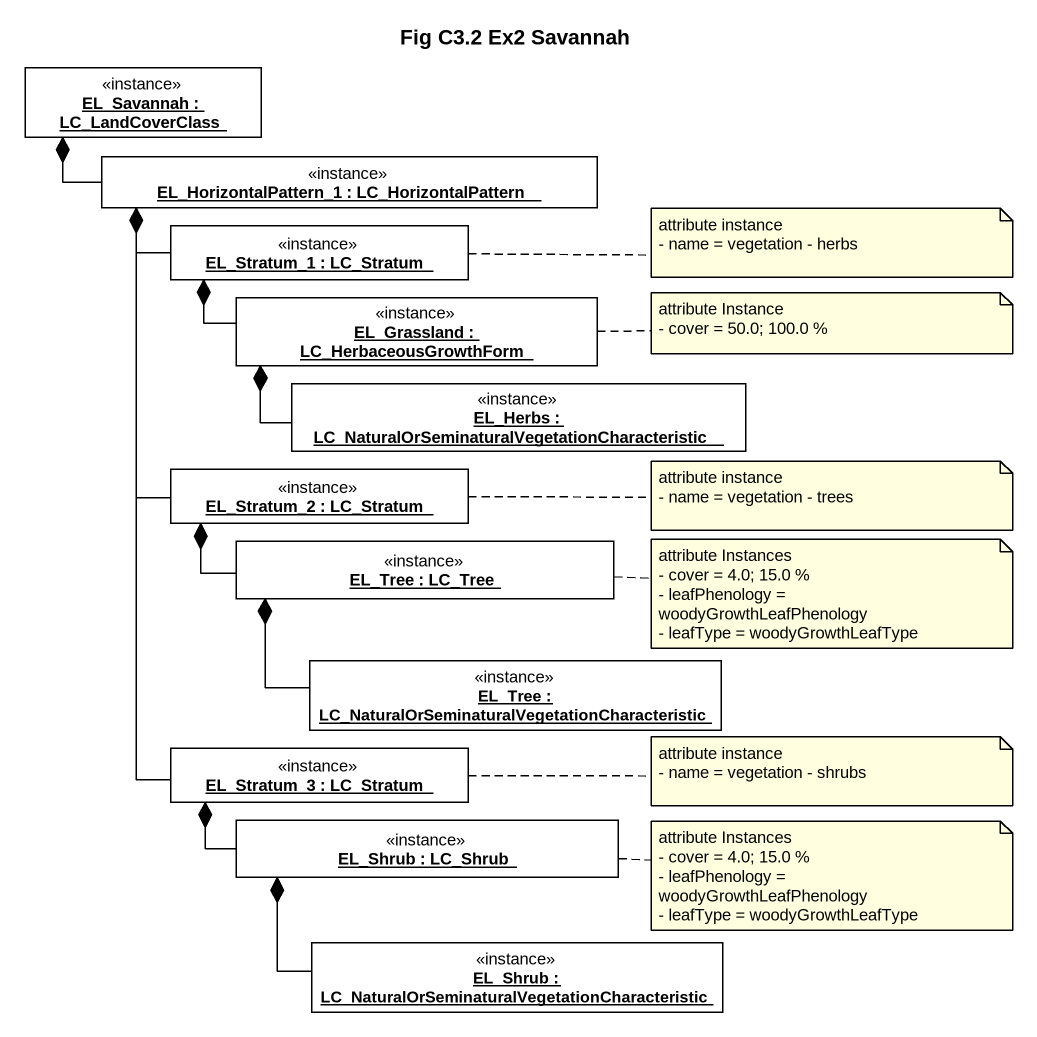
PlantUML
@startuml
title Fig C3.2 Ex2 Savannah
hide circle
hide empty members
object "EL_Savannah : LC_LandCoverClass" as EL_Savannah <<instance>> #FFFFFF
object "EL_HorizontalPattern_1 : LC_HorizontalPattern" as EL_HorizontalPattern_1 <<instance>> #FFFFFF
object "EL_Stratum_1 : LC_Stratum" as EL_Stratum_1 <<instance>> #FFFFFF
object "EL_Grassland : LC_HerbaceousGrowthForm" as EL_Grassland <<instance>> #FFFFFF
object "EL_Herbs : LC_NaturalOrSeminaturalVegetationCharacteristic" as EL_Herbs <<instance>> #FFFFFF
object "EL_Stratum_2 : LC_Stratum" as EL_Stratum_2 <<instance>> #FFFFFF
object "EL_Tree : LC_Tree" as EL_Tree <<instance>> #FFFFFF
object "EL_Tree : LC_NaturalOrSeminaturalVegetationCharacteristic" as EL_Tree_2 <<instance>> #FFFFFF
object "EL_Stratum_3 : LC_Stratum" as EL_Stratum_3 <<instance>> #FFFFFF
object "EL_Shrub : LC_Shrub" as EL_Shrub <<instance>> #FFFFFF
object "EL_Shrub : LC_NaturalOrSeminaturalVegetationCharacteristic" as EL_Shrub_2 <<instance>> #FFFFFF
EL_HorizontalPattern_1 -left-* EL_Savannah
EL_Stratum_1 -up-* EL_HorizontalPattern_1
EL_Grassland -up-* EL_Stratum_1
EL_Herbs -up-* EL_Grassland
EL_Stratum_2 -up-* EL_HorizontalPattern_1
EL_Tree -up-* EL_Stratum_2
EL_Tree_2 -up-* EL_Tree
EL_Stratum_3 -up-* EL_HorizontalPattern_1
EL_Shrub -up-* EL_Stratum_3
EL_Shrub_2 -up-* EL_Shrub
note right of EL_Stratum_1
  attribute instance
  - name = vegetation - herbs
end note
note right of EL_Grassland
  attribute Instance
  - cover = 50.0; 100.0 %
end note
note right of EL_Stratum_2
  attribute instance
  - name = vegetation - trees
end note
note right of EL_Tree
  attribute Instances
  - cover = 4.0; 15.0 %
  - leafPhenology = woodyGrowthLeafPhenology
  - leafType = woodyGrowthLeafType
end note
note right of EL_Stratum_3
  attribute instance
  - name = vegetation - shrubs
end note
note right of EL_Shrub
  attribute Instances
  - cover = 4.0; 15.0 %
  - leafPhenology = woodyGrowthLeafPhenology
  - leafType = woodyGrowthLeafType
end note
@enduml
